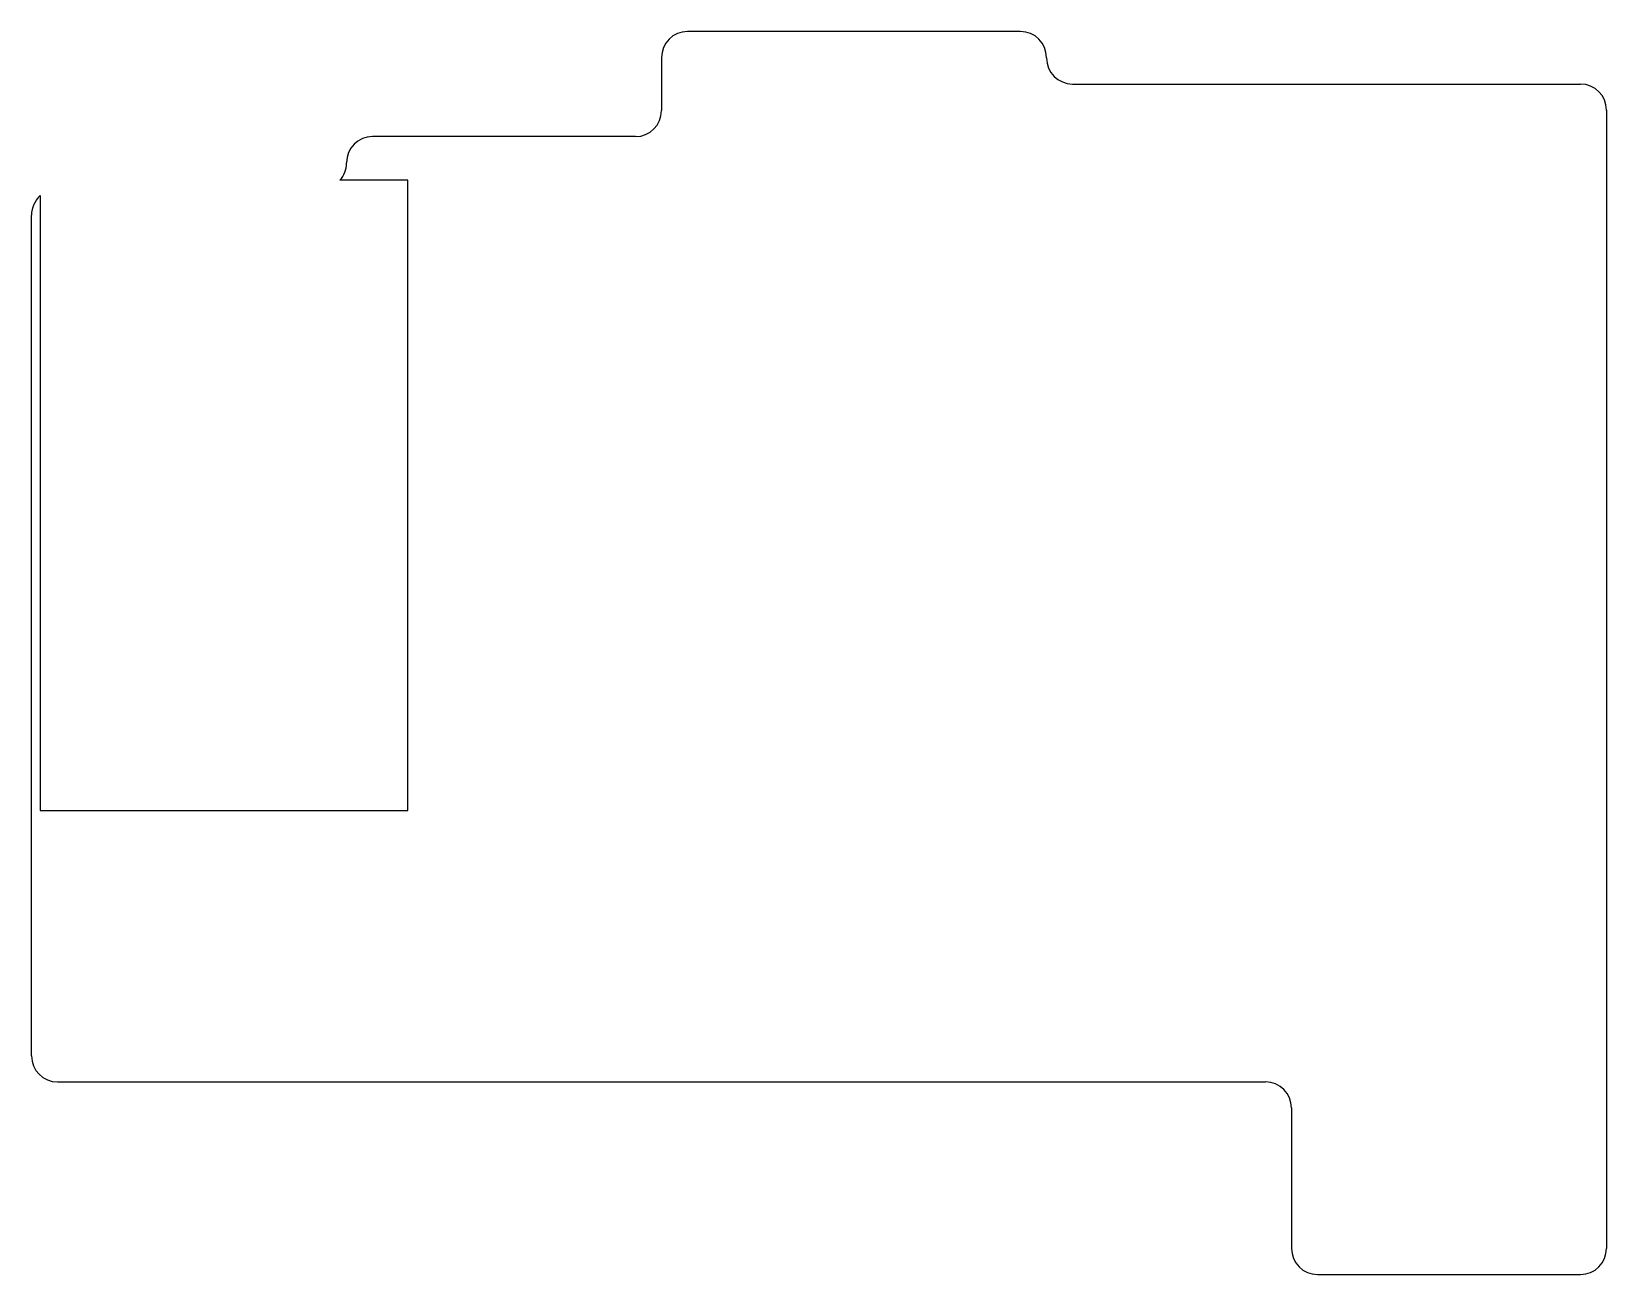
# Model space of a CAD drawing. Header units: millimetres. Extents: x -11 to 79, y -19.5 to 51.5.
import ezdxf

# ---------------------------------------------------------------- set-up
doc = ezdxf.new("R2010")
doc.units = ezdxf.units.MM

msp = doc.modelspace()

# ---------------------------------------------------------------- linework, layer by layer
for p, q in [((45.51, 51.5), (26.49, 51.5)), ((25, 50.01), (25, 46.99)), ((47, 49.99), (47, 50.01)), ((48.49, 48.5), (77.51, 48.5)), ((79, 47.01), (79, -18.01)), ((23.51, 45.5), (8.49, 45.5)), ((7, 44.01), (7, 43.99)), ((10.5, 43), (6.624, 43)), ((10.5, 7), (10.5, 43)), ((-10.5, 42.124), (-10.5, 7)), ((-11, -7.01), (-11, 41.01)), ((-10.5, 7), (10.5, 7)), ((-9.51, -8.5), (59.51, -8.5)), ((61, -9.99), (61, -18.01)), ((62.49, -19.5), (77.51, -19.5))]:
    msp.add_line(p, q)
for centre, start, end in [((26.49, 50.01), 90, 180), ((45.51, 50.01), 0, 90), ((48.49, 49.99), 180, 270), ((77.51, 47.01), 0, 90), ((23.51, 46.99), 270, 0), ((8.49, 44.01), 90, 180), ((5.51, 43.99), 318.36143, 0), ((-9.51, 41.01), 131.63857, 180), ((-9.51, -7.01), 180, 270), ((59.51, -9.99), 0, 90), ((62.49, -18.01), 180, 270), ((77.51, -18.01), 270, 0)]:
    msp.add_arc(centre, 1.49, start, end)

doc.saveas('drawing.dxf')
